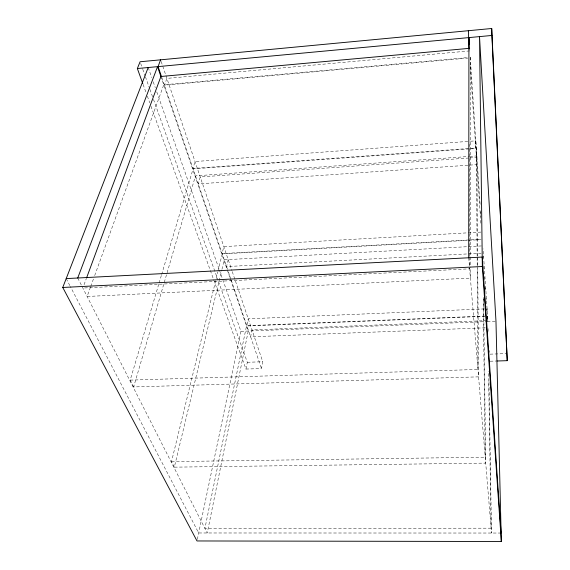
<?xml version="1.0" encoding="UTF-8"?>
<svg xmlns="http://www.w3.org/2000/svg" width="570" height="570" viewBox="0 0 570 570"><rect width="100%" height="100%" fill="white"/><g stroke="black" fill="none" stroke-linecap="round" stroke-linejoin="round"><path stroke-width="0.43" stroke-dasharray="2.85 2.14" d="M469.63 257.269L469.63 268.833L82.835 288.035M469.63 256.379L469.637 144.345M150.972 106.205L245.969 369.061L261.502 368.562L262.756 361.758L232.225 271.512M245.969 369.061L247.316 362.271L218.339 281.074M197.334 539.363L240.939 331.327L222.628 279.236M228.207 259.635L226.568 266.575L481.109 253.215M483.552 297.497L485.718 463.111L174.327 467.151L221.744 270.159M221.951 269.296L224.238 259.792L482.883 245.862M174.327 467.151L171.52 461.607L217.804 271.99M218.011 271.128L222.222 253.892L480.681 239.664M477.646 257.07L478.579 376.856L133.644 386.937L195.489 175.859L468.868 156.486M133.644 386.937L130.188 380.112L158.845 283.86M159.101 283.005L161.381 275.339M161.638 274.491L193.088 168.863L476.349 148.385L477.218 267.358M90.445 287.266L87.117 296.471L470.4 278.11L470.393 268.313M90.751 286.432L93.48 278.901M94.691 275.552L163.761 84.795L468.483 57.506M84.061 284.708L86.213 278.88M469.709 50.901L166.896 78.389L164.431 85.208L467.942 58.055M467.771 141.431L195.026 161.538L192.959 168.471L475.793 148.001L475.743 140.84L468.661 141.367M469.751 156.429L476.855 155.924L477.639 256.187M468.875 158.004L200.241 176.964L198.246 183.911L468.925 165.172M469.766 157.94L476.855 157.441L475.743 140.84M469.815 165.108L476.912 164.616M480.973 232.09L223.803 246.611L222.108 253.565L481.059 239.286M484.343 308.911L248.228 318.822L246.817 325.705L484.464 316.044M484.92 316.329L246.504 326.004L204.915 528.39L491.112 528.183L488.504 371.205M240.939 331.327L487.058 321.587M495.173 321.266L487.949 321.551L483.075 248.791M485.255 327.814L250.629 336.827L251.997 329.959L487.799 320.589L487.35 313.849M247.316 362.271L262.756 361.758M490.05 354.155L506.16 353.614M490.179 361.216L496.149 361.024M130.188 380.112L477.966 369.46L477.225 268.242M171.52 461.607L485.227 457.19L483.203 298.188M501.116 533.036L198.673 532.978L70.31 286.475M66.206 278.602L69.896 285.691M77.734 278.003L207.245 532.978L248.235 331.042L161.203 77.32M143.106 84.438L146.127 92.81M147.338 96.159L149.76 102.857M140.669 63.441L142.457 68.464M142.757 69.298L145.143 75.995M145.443 76.836L149.625 88.557M149.924 89.39L153.216 98.596M153.508 99.437L218.039 280.24M148.2 67.517L151.748 77.598M153.223 81.802L155.289 87.68M156.771 91.884L219.087 269.154M219.379 269.995L222.336 278.395M161.809 77.534L228.078 270.992M228.363 271.833L230.957 279.4M231.249 280.24L261.502 368.562M161.182 61.51L231.94 270.672M468.711 257.768L491.511 533.028L488.939 380.197M470.236 57.121L480.225 206.197M480.581 211.52L480.938 216.842M487.122 310.479L487.008 308.798L487.036 310.386M470.257 66.02L480.966 224.701M483.061 255.723L483.182 257.498M483.78 266.368L483.959 269.026M484.493 277.006L484.678 279.663M485.213 287.643L485.391 290.301M485.932 298.281L486.053 300.048M486.652 308.919L486.773 310.686M487.35 319.3L487.485 321.323M489.459 350.579L489.58 352.353M488.07 328.662L488.112 331.327M487.592 316.215L487.678 321.537M470.25 57.349L470.393 267.423"/><path stroke-width="0.85" d="M468.711 257.768L468.932 37.599L469.402 44.695M468.355 30.709L469.124 49.177M86.519 278.046L160.918 76.494L469.651 48.315M77.734 278.003L157.541 66.647L161.004 76.751M160.612 59.822L158.061 66.597L161.517 76.694M501.322 541.5L482.334 266.504L479.512 36.608L495.971 321.231L501.322 541.5L196.999 540.959L62.757 287.472L148.2 67.517M142.799 83.598L137.356 68.535L140.07 61.767L491.711 28.5L507.243 360.668L497.004 361.002M137.356 68.535L491.903 35.454L491.711 28.5M66.206 278.602L482.22 257.07L501.116 533.036M62.757 287.472L482.334 266.504M491.903 35.454L507.243 360.668"/></g></svg>
